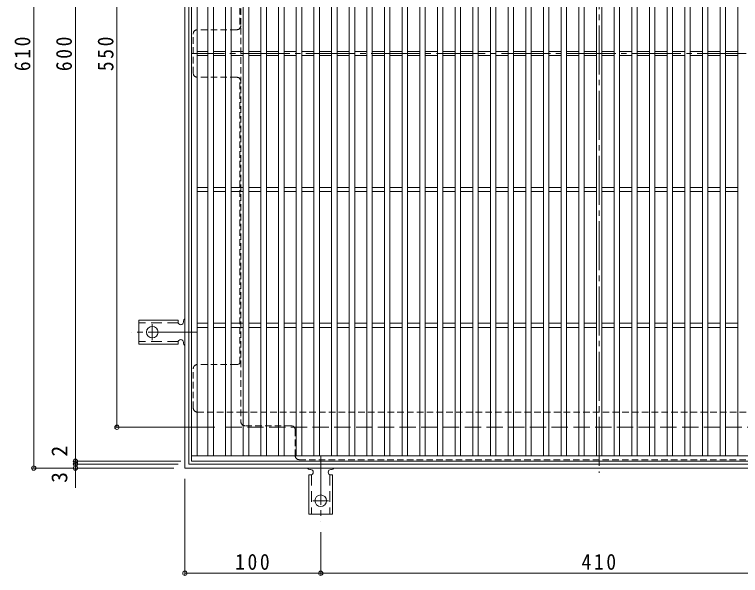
# Model space of a CAD drawing. Units: millimetres at full size, sheet at 1:4; some dimension numbers follow another scale. Extents: x -928 to 1022, y -779 to 757.
# Drawn here: x -928 to -393, y -59 to 353 of the extents above; entities that cross this region are included whole.
import ezdxf
from ezdxf.enums import TextEntityAlignment as Align

# ---------------------------------------------------------------- set-up
doc = ezdxf.new("R2010")
doc.units = ezdxf.units.MM
doc.header["$LTSCALE"] = 4
doc.header["$PDMODE"] = 32
doc.header["$PDSIZE"] = 3.2
for name, pattern in [('CHAIN2', [12, 9, -1, 1, -1]), ('DASHED1', [1.8, 1.2, -0.6]), ('DASHED2', [3, 2, -1]), ('DASHED3', [4, 3, -1])]:
    doc.linetypes.add(name, pattern=pattern)
for name, color, linetype, lineweight in [('A-1_躯体', 3, 'Continuous', 9), ('A-2_仕上', 3, 'Continuous', 9), ('A-4_その他', 7, 'Continuous', 9), ('A-7_ハッチ', 2, 'Continuous', 9), ('A-A_ﾊｯﾁ-ﾜｸ', 3, 'Continuous', 9)]:
    doc.layers.add(name, color=color, linetype=linetype, lineweight=lineweight)
doc.styles.add('ＭＳ ゴシック', font='')
doc.styles.get('ＭＳ ゴシック').set_extended_font_data('MS Gothic')

msp = doc.modelspace()

# ---------------------------------------------------------------- linework, layer by layer
at = {"layer": 'A-1_躯体', "color": 2}
for p, q in [((-802.292, 19.615), (-802.292, 629.615)), ((-799.292, 22.615), (-799.292, 626.615)), ((-195.292, 22.615), (-799.292, 22.615)), ((-192.292, 19.615), (-802.292, 19.615))]:
    msp.add_line(p, q, dxfattribs=at)
at = {"layer": 'A-1_躯体', "color": 2, "linetype": 'DASHED3'}
for q in [(-772.292, 599.615), (-222.292, 49.615)]:
    msp.add_line((-772.292, 49.615), q, dxfattribs=at)
at = {"layer": 'A-2_仕上'}
for p, q in [((-797.292, 24.615), (-797.292, 624.615)), ((-793.292, 28.615), (-793.292, 620.615)), ((-785.292, 28.615), (-785.292, 620.615)), ((-781.292, 28.615), (-781.292, 620.615)), ((-772.292, 28.615), (-772.292, 620.615)), ((-768.292, 28.615), (-768.292, 620.615)), ((-759.292, 28.615), (-759.292, 620.615)), ((-755.292, 620.615), (-755.292, 28.615)), ((-746.292, 620.615), (-746.292, 28.615)), ((-742.292, 620.615), (-742.292, 28.615)), ((-733.292, 620.615), (-733.292, 28.615)), ((-729.292, 620.615), (-729.292, 28.615)), ((-720.292, 28.615), (-720.292, 620.615)), ((-716.292, 28.615), (-716.292, 620.615)), ((-707.292, 28.615), (-707.292, 620.615)), ((-703.292, 28.615), (-703.292, 620.615)), ((-694.292, 28.615), (-694.292, 620.615)), ((-690.292, 28.615), (-690.292, 620.615)), ((-681.292, 28.615), (-681.292, 620.615)), ((-677.292, 28.615), (-677.292, 620.615)), ((-668.292, 28.615), (-668.292, 620.615)), ((-664.292, 28.615), (-664.292, 620.615)), ((-655.292, 28.615), (-655.292, 620.615)), ((-651.292, 28.615), (-651.292, 620.615)), ((-642.292, 28.615), (-642.292, 620.615)), ((-638.292, 28.615), (-638.292, 620.615)), ((-629.292, 28.615), (-629.292, 620.615)), ((-625.292, 28.615), (-625.292, 620.615)), ((-616.292, 28.615), (-616.292, 620.615)), ((-612.292, 28.615), (-612.292, 620.615)), ((-603.292, 28.615), (-603.292, 620.615)), ((-599.292, 28.615), (-599.292, 620.615)), ((-590.292, 28.615), (-590.292, 620.615)), ((-586.292, 28.615), (-586.292, 620.615)), ((-577.292, 28.615), (-577.292, 620.615)), ((-573.292, 28.615), (-573.292, 620.615)), ((-564.292, 28.615), (-564.292, 620.615)), ((-560.292, 28.615), (-560.292, 620.615)), ((-551.292, 28.615), (-551.292, 620.615)), ((-547.292, 28.615), (-547.292, 620.615)), ((-538.292, 28.615), (-538.292, 620.615)), ((-534.292, 28.615), (-534.292, 620.615)), ((-525.292, 28.615), (-525.292, 620.615)), ((-521.292, 28.615), (-521.292, 620.615)), ((-512.292, 28.615), (-512.292, 620.615)), ((-508.292, 28.615), (-508.292, 620.615)), ((-499.292, 28.615), (-499.292, 620.615)), ((-495.292, 28.615), (-495.292, 620.615)), ((-486.292, 28.615), (-486.292, 620.615)), ((-482.292, 28.615), (-482.292, 620.615)), ((-473.292, 28.615), (-473.292, 620.615)), ((-469.292, 28.615), (-469.292, 620.615)), ((-460.292, 28.615), (-460.292, 620.615)), ((-456.292, 28.615), (-456.292, 620.615)), ((-447.292, 28.615), (-447.292, 620.615)), ((-443.292, 28.615), (-443.292, 620.615)), ((-434.292, 28.615), (-434.292, 620.615)), ((-430.292, 28.615), (-430.292, 620.615)), ((-421.292, 28.615), (-421.292, 620.615)), ((-417.292, 28.615), (-417.292, 620.615)), ((-408.292, 28.615), (-408.292, 620.615)), ((-404.292, 28.615), (-404.292, 620.615)), ((-395.292, 28.615), (-395.292, 620.615)), ((-793.292, 326.115), (-785.292, 326.115)), ((-781.292, 326.115), (-772.292, 326.115)), ((-768.292, 326.115), (-759.292, 326.115)), ((-755.292, 326.115), (-746.292, 326.115)), ((-742.292, 326.115), (-733.292, 326.115)), ((-729.292, 326.115), (-720.292, 326.115)), ((-716.292, 326.115), (-707.292, 326.115)), ((-703.292, 326.115), (-694.292, 326.115)), ((-690.292, 326.115), (-681.292, 326.115)), ((-677.292, 326.115), (-668.292, 326.115)), ((-664.292, 326.115), (-655.292, 326.115)), ((-651.292, 326.115), (-642.292, 326.115)), ((-638.292, 326.115), (-629.292, 326.115)), ((-625.292, 326.115), (-616.292, 326.115)), ((-612.292, 326.115), (-603.292, 326.115)), ((-599.292, 326.115), (-590.292, 326.115)), ((-586.292, 326.115), (-577.292, 326.115)), ((-573.292, 326.115), (-564.292, 326.115)), ((-560.292, 326.115), (-551.292, 326.115)), ((-547.292, 326.115), (-538.292, 326.115)), ((-534.292, 326.115), (-525.292, 326.115)), ((-521.292, 326.115), (-512.292, 326.115)), ((-508.292, 326.115), (-499.292, 326.115)), ((-495.292, 326.115), (-486.292, 326.115)), ((-482.292, 326.115), (-473.292, 326.115)), ((-469.292, 326.115), (-460.292, 326.115)), ((-456.292, 326.115), (-447.292, 326.115)), ((-443.292, 326.115), (-434.292, 326.115)), ((-430.292, 326.115), (-421.292, 326.115)), ((-417.292, 326.115), (-408.292, 326.115)), ((-404.292, 326.115), (-395.292, 326.115)), ((-793.292, 323.115), (-785.292, 323.115)), ((-781.292, 323.115), (-772.292, 323.115)), ((-768.292, 323.115), (-759.292, 323.115)), ((-755.292, 323.115), (-746.292, 323.115)), ((-742.292, 323.115), (-733.292, 323.115)), ((-729.292, 323.115), (-720.292, 323.115)), ((-716.292, 323.115), (-707.292, 323.115)), ((-703.292, 323.115), (-694.292, 323.115)), ((-690.292, 323.115), (-681.292, 323.115)), ((-677.292, 323.115), (-668.292, 323.115)), ((-664.292, 323.115), (-655.292, 323.115)), ((-651.292, 323.115), (-642.292, 323.115)), ((-638.292, 323.115), (-629.292, 323.115)), ((-625.292, 323.115), (-616.292, 323.115)), ((-612.292, 323.115), (-603.292, 323.115)), ((-599.292, 323.115), (-590.292, 323.115)), ((-586.292, 323.115), (-577.292, 323.115)), ((-573.292, 323.115), (-564.292, 323.115)), ((-560.292, 323.115), (-551.292, 323.115)), ((-547.292, 323.115), (-538.292, 323.115)), ((-534.292, 323.115), (-525.292, 323.115)), ((-521.292, 323.115), (-512.292, 323.115)), ((-508.292, 323.115), (-499.292, 323.115)), ((-495.292, 323.115), (-486.292, 323.115)), ((-482.292, 323.115), (-473.292, 323.115)), ((-469.292, 323.115), (-460.292, 323.115)), ((-456.292, 323.115), (-447.292, 323.115)), ((-443.292, 323.115), (-434.292, 323.115)), ((-430.292, 323.115), (-421.292, 323.115)), ((-417.292, 323.115), (-408.292, 323.115)), ((-404.292, 323.115), (-395.292, 323.115)), ((-793.292, 226.115), (-785.292, 226.115)), ((-781.292, 226.115), (-772.292, 226.115)), ((-768.292, 226.115), (-759.292, 226.115)), ((-755.292, 226.115), (-746.292, 226.115)), ((-742.292, 226.115), (-733.292, 226.115)), ((-729.292, 226.115), (-720.292, 226.115)), ((-716.292, 226.115), (-707.292, 226.115)), ((-703.292, 226.115), (-694.292, 226.115)), ((-690.292, 226.115), (-681.292, 226.115)), ((-677.292, 226.115), (-668.292, 226.115)), ((-664.292, 226.115), (-655.292, 226.115)), ((-651.292, 226.115), (-642.292, 226.115)), ((-638.292, 226.115), (-629.292, 226.115)), ((-625.292, 226.115), (-616.292, 226.115)), ((-612.292, 226.115), (-603.292, 226.115)), ((-599.292, 226.115), (-590.292, 226.115)), ((-586.292, 226.115), (-577.292, 226.115)), ((-573.292, 226.115), (-564.292, 226.115)), ((-560.292, 226.115), (-551.292, 226.115)), ((-547.292, 226.115), (-538.292, 226.115)), ((-534.292, 226.115), (-525.292, 226.115)), ((-521.292, 226.115), (-512.292, 226.115)), ((-508.292, 226.115), (-499.292, 226.115)), ((-495.292, 226.115), (-486.292, 226.115)), ((-482.292, 226.115), (-473.292, 226.115)), ((-469.292, 226.115), (-460.292, 226.115)), ((-456.292, 226.115), (-447.292, 226.115)), ((-443.292, 226.115), (-434.292, 226.115)), ((-430.292, 226.115), (-421.292, 226.115)), ((-417.292, 226.115), (-408.292, 226.115)), ((-404.292, 226.115), (-395.292, 226.115)), ((-793.292, 223.115), (-785.292, 223.115)), ((-781.292, 223.115), (-772.292, 223.115)), ((-768.292, 223.115), (-759.292, 223.115)), ((-755.292, 223.115), (-746.292, 223.115)), ((-742.292, 223.115), (-733.292, 223.115)), ((-729.292, 223.115), (-720.292, 223.115)), ((-716.292, 223.115), (-707.292, 223.115)), ((-703.292, 223.115), (-694.292, 223.115)), ((-690.292, 223.115), (-681.292, 223.115)), ((-677.292, 223.115), (-668.292, 223.115)), ((-664.292, 223.115), (-655.292, 223.115)), ((-651.292, 223.115), (-642.292, 223.115)), ((-638.292, 223.115), (-629.292, 223.115)), ((-625.292, 223.115), (-616.292, 223.115)), ((-612.292, 223.115), (-603.292, 223.115)), ((-599.292, 223.115), (-590.292, 223.115)), ((-586.292, 223.115), (-577.292, 223.115)), ((-573.292, 223.115), (-564.292, 223.115)), ((-560.292, 223.115), (-551.292, 223.115)), ((-547.292, 223.115), (-538.292, 223.115)), ((-534.292, 223.115), (-525.292, 223.115)), ((-521.292, 223.115), (-512.292, 223.115)), ((-508.292, 223.115), (-499.292, 223.115)), ((-495.292, 223.115), (-486.292, 223.115)), ((-482.292, 223.115), (-473.292, 223.115)), ((-469.292, 223.115), (-460.292, 223.115)), ((-456.292, 223.115), (-447.292, 223.115)), ((-443.292, 223.115), (-434.292, 223.115)), ((-430.292, 223.115), (-421.292, 223.115)), ((-417.292, 223.115), (-408.292, 223.115)), ((-404.292, 223.115), (-395.292, 223.115)), ((-793.292, 126.115), (-785.292, 126.115)), ((-793.292, 123.115), (-785.292, 123.115)), ((-781.292, 126.115), (-772.292, 126.115)), ((-781.292, 123.115), (-772.292, 123.115)), ((-768.292, 126.115), (-759.292, 126.115)), ((-768.292, 123.115), (-759.292, 123.115)), ((-755.292, 126.115), (-746.292, 126.115)), ((-755.292, 123.115), (-746.292, 123.115)), ((-742.292, 126.115), (-733.292, 126.115)), ((-742.292, 123.115), (-733.292, 123.115)), ((-729.292, 126.115), (-720.292, 126.115)), ((-729.292, 123.115), (-720.292, 123.115)), ((-716.292, 126.115), (-707.292, 126.115)), ((-716.292, 123.115), (-707.292, 123.115)), ((-703.292, 126.115), (-694.292, 126.115)), ((-703.292, 123.115), (-694.292, 123.115)), ((-690.292, 126.115), (-681.292, 126.115)), ((-690.292, 123.115), (-681.292, 123.115)), ((-677.292, 126.115), (-668.292, 126.115)), ((-677.292, 123.115), (-668.292, 123.115)), ((-664.292, 126.115), (-655.292, 126.115)), ((-664.292, 123.115), (-655.292, 123.115)), ((-651.292, 126.115), (-642.292, 126.115)), ((-651.292, 123.115), (-642.292, 123.115)), ((-638.292, 126.115), (-629.292, 126.115)), ((-638.292, 123.115), (-629.292, 123.115)), ((-625.292, 126.115), (-616.292, 126.115)), ((-625.292, 123.115), (-616.292, 123.115)), ((-612.292, 126.115), (-603.292, 126.115)), ((-612.292, 123.115), (-603.292, 123.115)), ((-599.292, 126.115), (-590.292, 126.115)), ((-599.292, 123.115), (-590.292, 123.115)), ((-586.292, 126.115), (-577.292, 126.115)), ((-586.292, 123.115), (-577.292, 123.115)), ((-573.292, 126.115), (-564.292, 126.115)), ((-573.292, 123.115), (-564.292, 123.115)), ((-560.292, 126.115), (-551.292, 126.115)), ((-560.292, 123.115), (-551.292, 123.115)), ((-547.292, 126.115), (-538.292, 126.115)), ((-547.292, 123.115), (-538.292, 123.115)), ((-534.292, 126.115), (-525.292, 126.115)), ((-534.292, 123.115), (-525.292, 123.115)), ((-521.292, 126.115), (-512.292, 126.115)), ((-521.292, 123.115), (-512.292, 123.115)), ((-508.292, 126.115), (-499.292, 126.115)), ((-508.292, 123.115), (-499.292, 123.115)), ((-495.292, 126.115), (-486.292, 126.115)), ((-495.292, 123.115), (-486.292, 123.115)), ((-482.292, 126.115), (-473.292, 126.115)), ((-482.292, 123.115), (-473.292, 123.115)), ((-469.292, 126.115), (-460.292, 126.115)), ((-469.292, 123.115), (-460.292, 123.115)), ((-456.292, 126.115), (-447.292, 126.115)), ((-456.292, 123.115), (-447.292, 123.115)), ((-443.292, 126.115), (-434.292, 126.115)), ((-443.292, 123.115), (-434.292, 123.115)), ((-430.292, 126.115), (-421.292, 126.115)), ((-430.292, 123.115), (-421.292, 123.115)), ((-417.292, 126.115), (-408.292, 126.115)), ((-417.292, 123.115), (-408.292, 123.115)), ((-404.292, 126.115), (-395.292, 126.115)), ((-404.292, 123.115), (-395.292, 123.115)), ((-370.292, 28.615), (-797.292, 28.615))]:
    msp.add_line(p, q, dxfattribs=at)
msp.add_lwpolyline([(-797.292, 624.615), (-197.291, 624.615), (-197.291, 24.615), (-797.292, 24.615)], dxfattribs=at)
at = {"layer": 'A-4_その他'}
for p, q in [((-913.502, 629.615), (-913.502, 19.615)), ((-882.897, 24.615), (-882.897, 624.615)), ((-852.292, 49.615), (-852.292, 599.615)), ((-853.492, 49.615), (-780.292, 49.615)), ((-884.097, 24.615), (-805.292, 24.615)), ((-884.097, 22.615), (-807.292, 22.615)), ((-882.897, 22.615), (-882.897, 24.615)), ((-882.897, 5.1), (-882.897, 22.615)), ((-914.702, 19.615), (-810.292, 19.615)), ((-802.292, -58.962), (-802.292, 11.615)), ((-702.291, -58.962), (-702.291, -27.385)), ((-802.292, -57.762), (-702.291, -57.762)), ((-702.291, -57.762), (-292.292, -57.762))]:
    msp.add_line(p, q, dxfattribs=at)
for p in [(-852.292, 49.615), (-882.897, 24.615), (-882.897, 22.615), (-913.502, 19.615), (-882.897, 19.615), (-802.292, -57.762), (-702.291, -57.762)]:
    msp.add_point(p, dxfattribs=at)
at = {"layer": 'A-7_ハッチ', "linetype": 'CHAIN2'}
for p, q in [((-497.292, 633.212), (-497.292, 16.019)), ((-197.135, 324.615), (-797.017, 324.615))]:
    msp.add_line(p, q, dxfattribs=at)
at = {"layer": 'A-7_ハッチ', "linetype": 'DASHED1'}
for p, q in [((-761.092, 595.419), (-761.092, 53.812)), ((-761.892, 552.458), (-761.892, 343.076)), ((-764.092, 342.116), (-793.095, 342.116)), ((-796.095, 310.115), (-796.095, 339.116)), ((-764.092, 307.115), (-793.095, 307.115)), ((-761.892, 96.773), (-761.892, 306.154)), ((-796.095, 63.812), (-796.095, 92.813)), ((-764.092, 95.813), (-793.095, 95.813)), ((-793.095, 60.812), (-761.092, 60.812)), ((-761.092, 60.812), (-338.095, 60.812)), ((-724.091, 50.812), (-758.092, 50.812)), ((-721.091, 47.812), (-721.091, 28.812)), ((-718.091, 25.812), (-373.095, 25.812))]:
    msp.add_line(p, q, dxfattribs=at)
for centre, start, end in [((-793.095, 339.116), 90, 180), ((-764.092, 345.116), 270, 0), ((-793.095, 310.115), 180, 270), ((-764.092, 304.115), 0, 90), ((-764.092, 98.813), 270, 0), ((-793.095, 92.813), 90, 180), ((-793.095, 63.812), 180, 270), ((-758.092, 53.812), 180, 270), ((-724.091, 47.812), 0, 90), ((-718.091, 28.812), 180, 270)]:
    msp.add_arc(centre, 3, start, end, dxfattribs=at)
at = {"layer": 'A-A_ﾊｯﾁ-ﾜｸ'}
for p, q in [((-807.292, 128.366), (-836.292, 128.366)), ((-836.292, 110.866), (-836.292, 128.366)), ((-807.292, 128.366), (-807.292, 127.116)), ((-803.292, 127.616), (-803.292, 127.116)), ((-807.292, 110.866), (-836.292, 110.866)), ((-807.292, 110.866), (-807.292, 112.116)), ((-803.292, 112.12), (-803.292, 111.607)), ((-709.787, 18.615), (-710.3, 18.615)), ((-694.291, 18.615), (-694.791, 18.615)), ((-711.041, 14.615), (-709.791, 14.615)), ((-711.041, 14.615), (-711.041, -14.385)), ((-693.541, 14.615), (-694.791, 14.615)), ((-693.541, 14.615), (-693.541, -14.385)), ((-711.041, -14.385), (-693.541, -14.385))]:
    msp.add_line(p, q, dxfattribs=at)
at = {"layer": 'A-A_ﾊｯﾁ-ﾜｸ', "linetype": 'DASHED2'}
for p, q in [((-807.146, 126.366), (-836.292, 126.366)), ((-807.146, 112.866), (-836.292, 112.866)), ((-709.041, 14.761), (-709.041, -14.385)), ((-695.541, 14.761), (-695.541, -14.385))]:
    msp.add_line(p, q, dxfattribs=at)
at = {"layer": 'A-A_ﾊｯﾁ-ﾜｸ', "color": 7, "linetype": 'CHAIN2'}
for p, q in [((-826.292, 125.392), (-826.292, 113.84)), ((-793.291, 119.616), (-841.292, 119.616)), ((-702.291, 28.616), (-702.291, -19.385)), ((-696.515, -4.385), (-708.067, -4.385))]:
    msp.add_line(p, q, dxfattribs=at)
at = {"layer": 'A-A_ﾊｯﾁ-ﾜｸ'}
for centre in [(-826.292, 119.616), (-702.291, -4.385)]:
    msp.add_circle(centre, 4.25, dxfattribs=at)
for centre, start, end in [((-801.292, 127.616), 119.99951, 179.72403), ((-805.292, 127.116), 180, 0), ((-805.292, 112.116), 0.13329, 180), ((-801.292, 111.616), 180.24162, 240.00072), ((-710.291, 20.615), 209.99928, 269.75838), ((-709.791, 16.615), 270, 89.86671), ((-694.791, 16.615), 90, 270), ((-694.291, 20.615), 270.27597, 330.00049)]:
    msp.add_arc(centre, 2, start, end, dxfattribs=at)

# ---------------------------------------------------------------- texts
at = {"layer": 'A-4_その他', "color": 2, "style": 'ＭＳ ゴシック'}
for s, p in [('2', (-885.297, 28.093)), ('3', (-885.297, 8.752))]:
    msp.add_text(s, height=11.73, rotation=90, dxfattribs=at).set_placement(p, align=Align.BOTTOM_LEFT)
at = {"layer": 'A-4_その他', "color": 2, "char_height": 11.73, "attachment_point": 7, "rotation": 90, "style": 'ＭＳ ゴシック'}
for s, insert in [('\\T1.27;\\W0.9;610', (-915.902, 311.615)), ('\\T1.27;\\W0.9;600', (-885.297, 311.615)), ('\\T1.27;\\W0.9;550', (-854.692, 311.615))]:
    msp.add_mtext(s, dxfattribs=dict(at, insert=insert))
at = {"layer": 'A-4_その他', "color": 2, "char_height": 11.73, "attachment_point": 7, "style": 'ＭＳ ゴシック'}
for s, insert in [('\\T1.27;\\W0.9;100', (-765.291, -55.362)), ('\\T1.27;\\W0.9;410', (-510.291, -55.362))]:
    msp.add_mtext(s, dxfattribs=dict(at, insert=insert))

doc.saveas('drawing.dxf')
